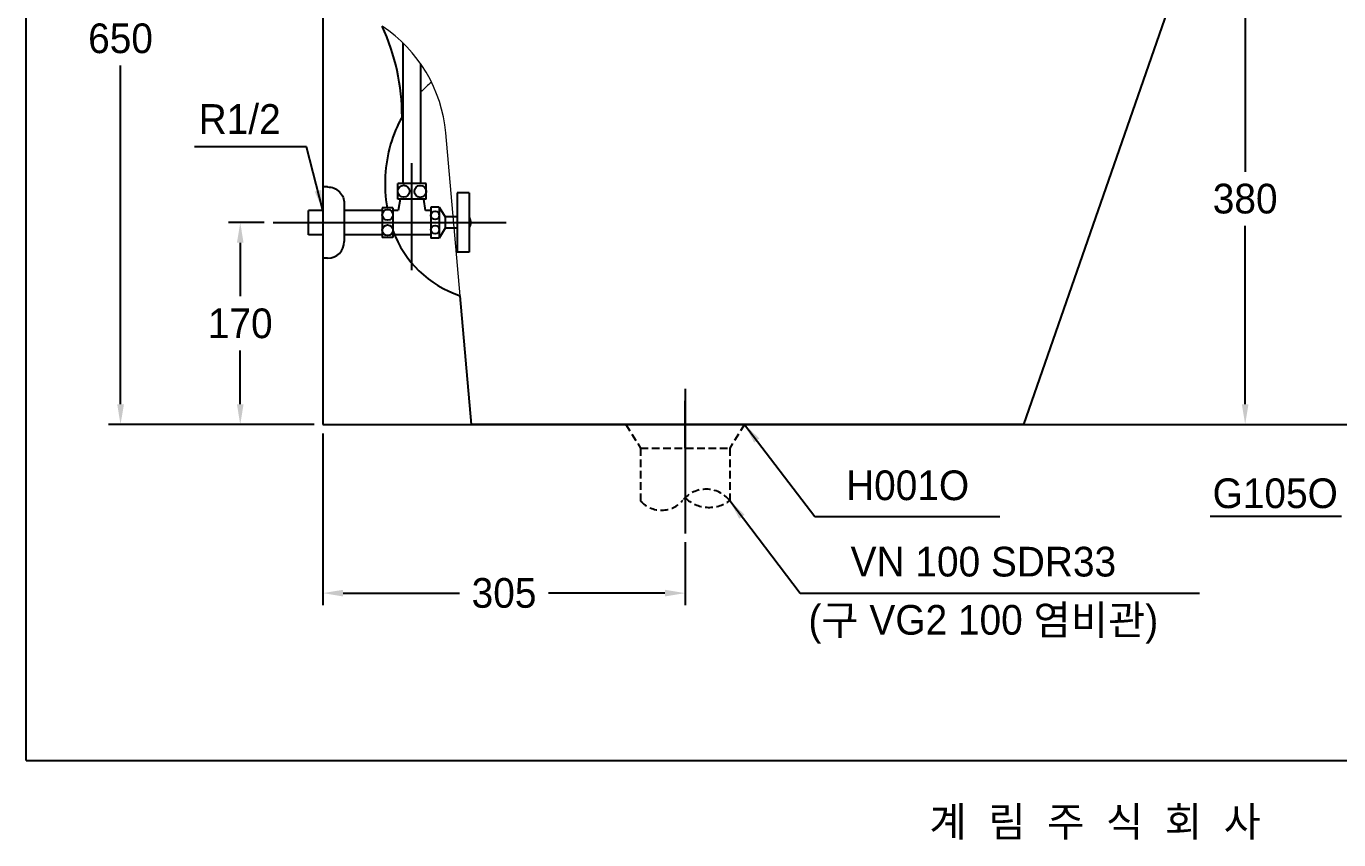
# Model space of a CAD drawing. Header units: millimetres. Extents: x 4840 to 6640, y -3623 to -1026.
# Drawn here: x 4840 to 5945, y -3623 to -2938 of the extents above; entities that cross this region are included whole.
import ezdxf
from ezdxf.enums import TextEntityAlignment as Align
from ezdxf.lldxf.tags import DXFTag

# ---------------------------------------------------------------- set-up
doc = ezdxf.new("R2010")
doc.units = ezdxf.units.MM
doc.linetypes.add('DASHED2', pattern=[9.525, 6.35, -3.175])
for name, color, linetype in [('TEXT', 7, 'Continuous'), ('내부선 및 부속', 4, 'Continuous'), ('도각라인', 255, 'Continuous'), ('외형선', 3, 'Continuous'), ('점선', 6, 'DASHED2'), ('중심선', 1, 'DASHED'), ('치수선', 7, 'Continuous')]:
    doc.layers.add(name, color=color, linetype=linetype)
doc.styles.add('____', font='')
doc.styles.add('타이틀', font='H2GTRM.TTF', dxfattribs={"height": 25})
doc.styles.get('____').set_extended_font_data('굴림')
tags = doc.linetypes.add('DASHDOT', pattern=[70, 31, -13, 13, -13]).pattern_tags.tags
tags[10:11] = [DXFTag(74, 4), DXFTag(75, 0), DXFTag(340, '0'), DXFTag(46, 0.0), DXFTag(50, 0.0), DXFTag(44, 0.0), DXFTag(45, 0.0)]
tags[8:9] = [DXFTag(74, 4), DXFTag(75, 0), DXFTag(340, '0'), DXFTag(46, 0.0), DXFTag(50, 0.0), DXFTag(44, 0.0), DXFTag(45, 0.0)]
tags[6:7] = [DXFTag(74, 4), DXFTag(75, 0), DXFTag(340, '0'), DXFTag(46, 0.0), DXFTag(50, 0.0), DXFTag(44, 0.0), DXFTag(45, 0.0)]
tags[4:5] = [DXFTag(74, 4), DXFTag(75, 0), DXFTag(340, '0'), DXFTag(46, 0.0), DXFTag(50, 0.0), DXFTag(44, 0.0), DXFTag(45, 0.0)]
tags = doc.linetypes.add('DASHED', pattern=[25.72, 12.86, -12.86]).pattern_tags.tags
tags[6:7] = [DXFTag(74, 4), DXFTag(75, 0), DXFTag(340, '0'), DXFTag(46, 0.0), DXFTag(50, 0.0), DXFTag(44, 0.0), DXFTag(45, 0.0)]
tags[4:5] = [DXFTag(74, 4), DXFTag(75, 0), DXFTag(340, '0'), DXFTag(46, 0.0), DXFTag(50, 0.0), DXFTag(44, 0.0), DXFTag(45, 0.0)]
doc.dimstyles.new('MSADIM', dxfattribs={"dimtxt": 33, "dimasz": 17, "dimexe": 10, "dimexo": 7.5, "dimgap": 10, "dimtad": 0, "dimtih": 1, "dimtoh": 1, "dimdec": 0, "dimzin": 1, "dimdsep": 46, "dimtxsty": '____', "dimcen": 11.25, "dimadec": 0, "dimazin": 0, "dimtfac": 1, "dimtdec": 0, "dimtix": 1, "dimtmove": 0, "dimatfit": 3, "dimfxl": 0, "dimtolj": 1, "dimtzin": 1, "dimarcsym": 0})

# ---------------------------------------------------------------- blocks, each defined once
blk = doc.blocks.new('*D3')
at = {"layer": '치수선', "color": 0, "linetype": 'Continuous', "lineweight": -2}
for p, q in [((5812.4, -2893.1), (5876.4, -2893.1)), ((5866.4, -2910.1), (5866.4, -3060.3)), ((5866.4, -3256.1), (5866.4, -3105.9)), ((5687.4, -3273.1), (5876.4, -3273.1))]:
    blk.add_line(p, q, dxfattribs=at)
at = {"layer": '치수선', "color": 0, "linetype": 'Continuous'}
for points in [[(5863.6, -2910.1), (5869.2, -2910.1), (5866.4, -2893.1)], [(5863.6, -3256.1), (5869.2, -3256.1), (5866.4, -3273.1)]]:
    blk.add_solid(points, dxfattribs=at)
at = {"layer": '치수선', "color": 0, "linetype": 'Continuous', "insert": (5866.4, -3083.1), "char_height": 25, "attachment_point": 5, "style": '____'}
blk.add_mtext('\\A1;380', dxfattribs=at)
blk = doc.blocks.new('*D5')
at = {"layer": '치수선', "color": 0, "linetype": 'Continuous', "lineweight": -2}
for p, q in [((5089.9, -3280.6), (5089.9, -3425.1)), ((5394.9, -3372.3), (5394.9, -3425.1)), ((5106.9, -3415.1), (5205, -3415.1)), ((5377.9, -3415.1), (5279.7, -3415.1))]:
    blk.add_line(p, q, dxfattribs=at)
at = {"layer": '치수선', "color": 0, "linetype": 'Continuous'}
for points in [[(5106.9, -3412.3), (5106.9, -3417.9), (5089.9, -3415.1)], [(5377.9, -3412.3), (5377.9, -3417.9), (5394.9, -3415.1)]]:
    blk.add_solid(points, dxfattribs=at)
at = {"layer": '치수선', "color": 0, "linetype": 'Continuous', "insert": (5242.4, -3415.1), "char_height": 25, "attachment_point": 5, "style": '____'}
blk.add_mtext('\\A1;305', dxfattribs=at)
blk = doc.blocks.new('*D6')
at = {"layer": '치수선', "color": 0, "linetype": 'Continuous', "lineweight": -2}
for p, q in [((5040.4, -3103.1), (5010.3, -3103.1)), ((5020.3, -3120.1), (5020.3, -3165.2)), ((5020.3, -3256.1), (5020.3, -3210.9)), ((5082.4, -3273.1), (5010.3, -3273.1))]:
    blk.add_line(p, q, dxfattribs=at)
at = {"layer": '치수선', "color": 0, "linetype": 'Continuous'}
for points in [[(5017.5, -3120.1), (5023.1, -3120.1), (5020.3, -3103.1)], [(5017.5, -3256.1), (5023.1, -3256.1), (5020.3, -3273.1)]]:
    blk.add_solid(points, dxfattribs=at)
at = {"layer": '치수선', "color": 0, "linetype": 'Continuous', "insert": (5020.3, -3188.1), "char_height": 25, "attachment_point": 5, "style": '____'}
blk.add_mtext('\\A1;170', dxfattribs=at)
blk = doc.blocks.new('*D13')
at = {"layer": '치수선', "color": 0, "linetype": 'Continuous', "lineweight": -2}
for p, q in [((5110.4, -2623.1), (4909.5, -2623.1)), ((4919.5, -2640.1), (4919.5, -2925.3)), ((4919.5, -3256.1), (4919.5, -2970.9)), ((5082.4, -3273.1), (4909.5, -3273.1))]:
    blk.add_line(p, q, dxfattribs=at)
at = {"layer": '치수선', "color": 0, "linetype": 'Continuous'}
for points in [[(4916.7, -2640.1), (4922.4, -2640.1), (4919.5, -2623.1)], [(4916.7, -3256.1), (4922.4, -3256.1), (4919.5, -3273.1)]]:
    blk.add_solid(points, dxfattribs=at)
at = {"layer": '치수선', "color": 0, "linetype": 'Continuous', "insert": (4919.5, -2948.1), "char_height": 25, "attachment_point": 5, "style": '____'}
blk.add_mtext('\\A1;650', dxfattribs=at)

msp = doc.modelspace()

# ---------------------------------------------------------------- linework, layer by layer
at = {"layer": '내부선 및 부속', "linetype": 'Continuous'}
for p, q in [((5157.4, -3070.3), (5157.4, -2951.9)), ((5172.4, -3070.3), (5172.4, -2969.5)), ((5176.9, -3070.3), (5152.9, -3070.3)), ((5152.9, -3083.3), (5152.9, -3070.3)), ((5176.9, -3083.3), (5176.9, -3070.3)), ((5093.9, -3073.1), (5089.9, -3073.1)), ((5202.9, -3078.1), (5202.9, -3128.1)), ((5212.9, -3078.1), (5202.9, -3078.1)), ((5212.9, -3078.1), (5212.9, -3128.1)), ((5077.9, -3113.3), (5077.9, -3092.8)), ((5089.9, -3092.8), (5077.9, -3092.8)), ((5107.9, -3087.1), (5107.9, -3119.1)), ((5139.9, -3092.8), (5107.9, -3092.8)), ((5139.9, -3090.6), (5139.9, -3115.6)), ((5148.9, -3090.6), (5139.9, -3090.6)), ((5148.9, -3090.6), (5148.9, -3115.6)), ((5153.4, -3092.8), (5148.9, -3092.8)), ((5176.9, -3083.3), (5152.9, -3083.3)), ((5154.9, -3083.3), (5153.4, -3092.8)), ((5176.4, -3092.8), (5174.9, -3083.3)), ((5180.9, -3092.8), (5176.4, -3092.8)), ((5187.9, -3090.1), (5180.9, -3090.1)), ((5180.9, -3090.1), (5180.9, -3116.1)), ((5187.9, -3090.1), (5187.9, -3116.1)), ((5187.9, -3090.1), (5192.9, -3098.3)), ((5192.9, -3098.3), (5192.9, -3107.8)), ((5202.9, -3098.3), (5192.9, -3098.3)), ((5089.9, -3113.3), (5077.9, -3113.3)), ((5139.9, -3113.3), (5107.9, -3113.3)), ((5148.9, -3115.6), (5139.9, -3115.6)), ((5180.9, -3113.3), (5148.9, -3113.3)), ((5187.9, -3116.1), (5180.9, -3116.1)), ((5192.9, -3107.8), (5187.9, -3116.1)), ((5202.9, -3107.8), (5192.9, -3107.8)), ((5093.9, -3133.1), (5089.9, -3133.1)), ((5212.9, -3128.1), (5202.9, -3128.1))]:
    msp.add_line(p, q, dxfattribs=at)
at = {"layer": '내부선 및 부속', "lineweight": 18}
msp.add_line((5205.4, -3164.7), (5193.4, -3027.6), dxfattribs=at)
at = {"layer": '내부선 및 부속', "linetype": 'Continuous', "flags": 128}
for points in [[(5093.9, -3073.1, -0.414214), (5107.9, -3087.1)], [(5212.9, -3098.6, -0.31563), (5212.9, -3107.6)]]:
    msp.add_lwpolyline(points, format="xyb", dxfattribs=at)
at = {"layer": '내부선 및 부속', "linetype": 'Continuous'}
for centre, radius in [((5157.9, -3076.7), 5), ((5171.9, -3076.9), 5), ((5144.4, -3096.6), 4.5), ((5184.4, -3097.1), 3.5), ((5144.4, -3109.6), 4.5), ((5184.4, -3109.1), 3.5)]:
    msp.add_circle(centre, radius, dxfattribs=at)
at = {"layer": '내부선 및 부속', "lineweight": 18}
for centre, radius, start, end in [((5073.8, -3038.1), 120, 4.9981, 56.6779), ((5247.8, -3066.2), 105, 129.1926, 135.9015), ((5247.8, -3066.2), 105, 149.4292, 150.3841)]:
    msp.add_arc(centre, radius, start, end, dxfattribs=at)
at = {"layer": '내부선 및 부속', "linetype": 'Continuous'}
msp.add_arc((5093.9, -3119.1), 14, 270, 360, dxfattribs=at)
at = {"layer": '도각라인', "color": 7}
for q in [(4840.1, -1025.9), (6640.1, -3555.9)]:
    msp.add_line((4840.1, -3555.9), q, dxfattribs=at)
at = {"layer": '외형선', "linetype": 'Continuous'}
msp.add_line((5089.9, -2488.5), (5089.9, -3273.1), dxfattribs=at)
at = {"layer": '외형선'}
for p, q in [((5809.6, -2899.7), (5679.9, -3273.1)), ((5214.9, -3273.1), (5205.4, -3164.7)), ((5089.9, -3273.1), (6539.4, -3273.1)), ((5679.9, -3273.1), (5214.9, -3273.1))]:
    msp.add_line(p, q, dxfattribs=at)
for centre, radius, start, end in [((4976.5, -3013.5), 180, 359.741, 24.8861), ((5247.8, -3066.2), 105, 150.3841, 163.8788), ((5262.2, -3070.4), 120, 163.8788, 189.6739), ((5233.5, -3079.2), 90, 199.8518, 251.7933)]:
    msp.add_arc(centre, radius, start, end, dxfattribs=at)
at = {"layer": '점선'}
for p, q in [((5344.9, -3273.1), (5357.4, -3293.1)), ((5444.9, -3273.1), (5432.4, -3293.1)), ((5357.4, -3293.1), (5357.4, -3337.6)), ((5357.4, -3293.1), (5432.4, -3293.1)), ((5432.4, -3293.1), (5432.4, -3337.2))]:
    msp.add_line(p, q, dxfattribs=at)
for centre, radius, start, end in [((5374.9, -3321.7), 23.6, 222.2205, 320.2275), ((5412.5, -3353), 25.4, 38.5927, 140.2275), ((5415, -3313.6), 29.3, 226.4632, 306.3085)]:
    msp.add_arc(centre, radius, start, end, dxfattribs=at)
at = {"layer": '중심선', "linetype": 'DASHDOT'}
for p, q in [((5164.9, -3143.3), (5164.9, -3053)), ((5047.9, -3103.1), (5244.3, -3103.1)), ((5394.9, -3243.1), (5394.9, -3364.8)), ((5394.9, -3293.1), (5394.9, -3253.1))]:
    msp.add_line(p, q, dxfattribs=at)
at = {"layer": '치수선', "linetype": 'Continuous'}
for p, q in [((5521, -3350.5), (5659.9, -3350.5)), ((5947.5, -3350.7), (5836.8, -3350.7)), ((5508.6, -3415.1), (5827.9, -3415.1))]:
    msp.add_line(p, q, dxfattribs=at)

# ---------------------------------------------------------------- texts
at = {"layer": 'TEXT', "style": '타이틀'}
msp.add_text('계  림  주  식  회  사', height=25, dxfattribs=at).set_placement((5740.1, -3607.6), align=Align.MIDDLE_CENTER)
at = {"layer": 'TEXT', "char_height": 25, "attachment_point": 1, "line_spacing_factor": 0.963855, "style": '타이틀'}
for s, insert, width in [('\\A1; H001O', (5521.3, -3311.8), 248.993), ('\\A1; G105O', (5829.9, -3318.5), 248.993), ('\\A1;VN 100 SDR33', (5534.2, -3376.1), 379.657), ('\\A1;(구 VG2 100 염비관)', (5498.7, -3425.1), 379.657)]:
    msp.add_mtext(s, dxfattribs=dict(at, insert=insert, width=width))
at = {"layer": '치수선', "linetype": 'Continuous', "insert": (4985.3, -3003.4), "char_height": 25, "width": 248.993, "attachment_point": 1, "line_spacing_factor": 0.963855, "style": '타이틀'}
msp.add_mtext('\\A1;R1/2', dxfattribs=at)

# ---------------------------------------------------------------- dimensions: what is measured, and where the dimension line sits
at = {"layer": '치수선', "linetype": 'Continuous'}
for base, p1, p2, picture, middle in [((4919.5, -2623.1), (5089.9, -3273.1), (5117.9, -2623.1), '*D13', (4919.5, -2948.1)), ((5866.4, -2893.1), (5679.9, -3273.1), (5804.9, -2893.1), '*D3', (5866.4, -3083.1)), ((5020.3, -3273.1), (5047.9, -3103.1), (5089.9, -3273.1), '*D6', (5020.3, -3188.1))]:
    dim = msp.add_linear_dim(base=base, p1=p1, p2=p2, angle=90, dimstyle='MSADIM', override={"dimtxt": 25}, dxfattribs=at)
    dim.commit()
    dim.dimension.update_dxf_attribs({"geometry": picture, "text_midpoint": middle})
dim = msp.add_linear_dim(base=(5394.9, -3415.1), p1=(5089.9, -3273.1), p2=(5394.9, -3364.8), dimstyle='MSADIM', override={"dimtxt": 25}, dxfattribs=at)
dim.commit()
dim.dimension.update_dxf_attribs({"geometry": '*D5', "text_midpoint": (5242.4, -3415.1)})

# ---------------------------------------------------------------- leaders
for points in [[(5089.9, -3092.8), (5076.2, -3039.2), (4981.9, -3039.2)], [(5444.9, -3273.1), (5504, -3350.5), (5521, -3350.5)], [(5432.4, -3337.2), (5491.6, -3415.1), (5508.6, -3415.1)]]:
    msp.add_leader(points, dimstyle='MSADIM', override={"dimtxt": 25}, dxfattribs=at)

doc.saveas('drawing.dxf')
